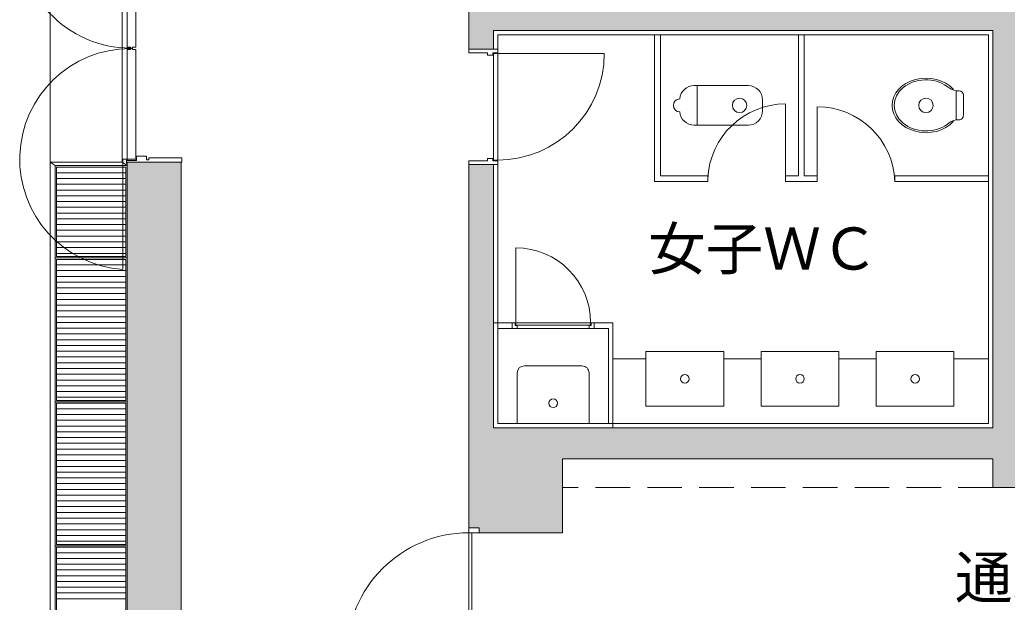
# Model space of a CAD drawing. Units: millimetres, scale not verified. Extents: x -61855 to 52913, y -114842 to -21833.
# Drawn here: x -7613 to -752, y -67238 to -63190 of the extents above; entities that cross this region are included whole.
import ezdxf
from ezdxf.enums import TextEntityAlignment as Align

# ---------------------------------------------------------------- set-up
doc = ezdxf.new("R2010")
doc.units = ezdxf.units.MM
doc.header["$LTSCALE"] = 200
doc.linetypes.add('DASHED1', pattern=[1.8, 1.2, -0.6])
for name, color, linetype, lineweight in [('0-1_躯体', 7, 'Continuous', 9), ('0-2_建具', 7, 'Continuous', 9), ('0-3_仕上', 4, 'Continuous', 5), ('0-5_設備機器', 7, 'Continuous', 9)]:
    doc.layers.add(name, color=color, linetype=linetype, lineweight=lineweight)
doc.layers.add('0-4_室名', color=7, linetype='Continuous')
doc.styles.add('・', font='')
doc.styles.get('・').set_extended_font_data('・')

msp = doc.modelspace()

# ---------------------------------------------------------------- linework, layer by layer
at = {"layer": '0-1_躯体'}
for p, q in [((-7401.8, -64263.9), (-7401.8, -35240)), ((-6901.8, -62598.5), (-6901.8, -64178.5)), ((-6866.8, -62608.5), (-6866.8, -64168.5)), ((-4491.8, -62985), (-4491.8, -63395)), ((-851.8, -63265), (-4321.8, -63265)), ((-4321.8, -63265), (-4321.8, -63395)), ((-3201.8, -63295), (-4291.8, -63295)), ((-4291.8, -63295), (-4291.8, -63395)), ((-2201.8, -63295), (-3238.2, -63295)), ((-3201.8, -63850.2), (-3201.8, -63295)), ((-3161.8, -63850.2), (-3161.8, -63295)), ((-881.8, -63295), (-2264.6, -63295)), ((-2201.8, -64170), (-2201.8, -63295)), ((-2161.8, -64170), (-2161.8, -63295)), ((-881.8, -63295), (-881.8, -65995)), ((-851.8, -63265), (-851.8, -66025)), ((-6844.3, -63381), (-6844.3, -63387)), ((-6844.3, -63396), (-6844.3, -63390)), ((-4291.8, -63395), (-4491.8, -63395)), ((-3201.8, -63586.5), (-3201.8, -64210)), ((-3161.8, -63586.5), (-3161.8, -64170)), ((-3201.8, -64061.6), (-3201.8, -64297.2)), ((-3161.8, -64061.6), (-3161.8, -64275)), ((-2201.8, -64054.8), (-2201.8, -64275)), ((-2161.8, -64054.8), (-2161.8, -64275)), ((-2201.8, -64117.4), (-2201.8, -64165.8)), ((-2201.8, -64146), (-2201.8, -64169)), ((-2161.8, -64117.4), (-2161.8, -64165.8)), ((-2161.8, -64146), (-2161.8, -64169)), ((-7401.8, -64178.5), (-6901.8, -64178.5)), ((-7401.8, -77783.5), (-7401.8, -64178.5)), ((-7401.8, -64178.5), (-7366.8, -64203.5)), ((-7366.8, -64203.5), (-6866.8, -64203.5)), ((-7366.8, -64203.5), (-7366.8, -74845)), ((-6901.8, -64178.5), (-6866.8, -64203.5)), ((-6866.8, -64168.5), (-6871.8, -64166)), ((-6871.8, -64166), (-6871.8, -64188.5)), ((-6871.8, -64188.5), (-6866.8, -64188.5)), ((-6491.8, -64178.5), (-6866.8, -64178.5)), ((-6866.8, -64178.5), (-6866.8, -74855.2)), ((-6491.8, -64178.5), (-6491.8, -74870)), ((-4291.8, -64195), (-4491.8, -64195)), ((-4491.8, -64195), (-4491.8, -70640)), ((-4321.8, -66025), (-4321.8, -64195)), ((-4291.8, -64195), (-4291.8, -65995)), ((-3161.8, -64275), (-2831.8, -64275)), ((-2831.8, -64275), (-2831.8, -64315)), ((-2291.8, -64275), (-2291.8, -64315)), ((-2291.8, -64315), (-2291.8, -64275)), ((-2201.8, -64275), (-2291.8, -64275)), ((-2071.8, -64275), (-2161.8, -64275)), ((-2071.8, -64275), (-2071.8, -64315)), ((-2071.8, -64285), (-2071.8, -64315)), ((-882.6, -64275), (-1531.8, -64275)), ((-1531.8, -64275), (-1531.8, -64315)), ((-3201.8, -64294.7), (-3201.8, -64315)), ((-3201.8, -64315), (-2831.8, -64315)), ((-2179.8, -64315), (-2181.8, -64315)), ((-882.6, -64315), (-1531.8, -64315)), ((-881.8, -65995), (-4291.8, -65995)), ((-851.8, -66025), (-4321.8, -66025)), ((-3841.8, -66755), (-3841.8, -66240)), ((-851.8, -66440), (1833.2, -66440)), ((-4491.8, -66755), (-4421.8, -66755)), ((-4433.5, -66755), (-3841.9, -66755))]:
    msp.add_line(p, q, dxfattribs=at)
for points in [[(-2071.8, -64275), (-2071.8, -64315), (-2291.8, -64315)], [(-851.8, -66440), (-851.8, -66240), (-3841.8, -66240)]]:
    msp.add_lwpolyline(points, dxfattribs=at)
at = {"layer": '0-1_躯体', "color": 9}
for points in [[(-851.8, -66440), (-651.8, -66440), (-851.8, -60115), (-651.8, -60115)], [(-4321.8, -63395), (-4321.8, -62985), (-4491.8, -63395), (-4491.8, -62985)], [(-851.8, -63265), (-851.8, -63115), (-4321.8, -63265), (-4321.8, -63115)], [(-6491.8, -74870), (-6491.8, -64178.5), (-6866.8, -74870), (-6866.8, -64178.5)], [(-4491.8, -64195), (-4491.8, -66240), (-4321.8, -64195), (-4321.8, -66240)], [(-851.8, -66240), (-851.8, -66025), (-4321.8, -66240), (-4321.8, -66025)], [(-4491.8, -66720), (-3841.8, -66720), (-4491.8, -66240), (-3841.8, -66240)], [(-3841.8, -66755), (-3841.8, -66720), (-4421.8, -66755), (-4421.8, -66720)]]:
    msp.add_solid(points, dxfattribs=at)
at = {"layer": '0-2_建具'}
for p, q in [((-6866.8, -63381), (-6866.8, -62618.5)), ((-6806.8, -62618.5), (-6806.8, -63381)), ((-6866.8, -63381), (-6844.3, -63381)), ((-6844.3, -63387), (-6829.3, -63387)), ((-6844.3, -63390), (-6829.3, -63390)), ((-6829.3, -63381), (-6806.8, -63381)), ((-6829.3, -63381), (-6829.3, -63387)), ((-6829.3, -63396), (-6829.3, -63390)), ((-4291.8, -63395), (-4491.8, -63395)), ((-4491.8, -63420), (-4491.8, -63395)), ((-4291.8, -63395), (-4291.8, -63420)), ((-6866.8, -63396), (-6844.3, -63396)), ((-6866.8, -63396), (-6866.8, -64158.5)), ((-6829.3, -63396), (-6806.8, -63396)), ((-6806.8, -64158.5), (-6806.8, -63396)), ((-4361.8, -63420), (-4491.8, -63420)), ((-4361.8, -63435), (-4361.8, -63420)), ((-4326.8, -63435), (-4361.8, -63435)), ((-4291.8, -63425), (-4321.8, -63425)), ((-4321.8, -63425), (-4321.8, -64165)), ((-4291.8, -63425), (-4291.8, -64165)), ((-6801.8, -64138.5), (-6731.8, -64138.5)), ((-6801.8, -64168.5), (-6801.8, -64138.5)), ((-6731.8, -64163.5), (-6731.8, -64138.5)), ((-6486.8, -64148.5), (-6486.8, -64178.5)), ((-6871.8, -64166), (-6866.8, -64168.5)), ((-6871.8, -64188.5), (-6871.8, -64166)), ((-6871.8, -64188.5), (-6866.8, -64188.5)), ((-6866.8, -64168.5), (-6801.8, -64168.5)), ((-6866.8, -64178.5), (-6486.8, -64178.5)), ((-6866.8, -64188.5), (-6866.8, -64178.5)), ((-6731.8, -64163.5), (-6716.8, -64163.5)), ((-4361.8, -64170), (-4491.8, -64170)), ((-4491.8, -64195), (-4491.8, -64170)), ((-4291.8, -64195), (-4491.8, -64195)), ((-4326.8, -64155), (-4361.8, -64155)), ((-4361.8, -64155), (-4361.8, -64170)), ((-4326.8, -64170), (-4326.8, -64155)), ((-4291.8, -64170), (-4326.8, -64170)), ((-4291.8, -64165), (-4321.8, -64165)), ((-4291.8, -64195), (-4291.8, -64170)), ((-2831.8, -64315), (-2831.8, -64275)), ((-2291.8, -64275), (-2291.8, -64315)), ((-2071.8, -64275), (-2071.8, -64315)), ((-1531.8, -64275), (-1531.8, -64315)), ((-1531.8, -64285), (-1531.8, -64315)), ((-4421.9, -66755), (-4491.8, -66755)), ((-4471.8, -67605), (-4471.8, -66755))]:
    msp.add_line(p, q, dxfattribs=at)
at = {"layer": '0-2_建具', "color": 4, "lineweight": 5}
for p, q in [((-4291.8, -63425), (-3551.8, -63425)), ((-2291.8, -64295), (-2291.8, -63775)), ((-2071.8, -64315), (-2071.8, -63795)), ((-6896.8, -64158.5), (-6806.8, -64158.5)), ((-6896.8, -64925.2), (-6896.8, -64158.5))]:
    msp.add_line(p, q, dxfattribs=at)
at = {"layer": '0-2_建具', "linetype": 'DASHED1'}
msp.add_line((-851.9, -66440), (-3841.5, -66440), dxfattribs=at)
at = {"layer": '0-2_建具'}
for points in [[(-4291.8, -63420), (-4326.8, -63420), (-4326.8, -63435)], [(-6716.8, -64163.5), (-6716.8, -64148.5), (-6486.8, -64148.5)], [(-4491.8, -67640), (-4491.8, -67605), (-4491.8, -66755), (-4491.8, -66720), (-4421.8, -66720), (-4421.8, -66755)]]:
    msp.add_lwpolyline(points, dxfattribs=at)
at = {"layer": '0-2_建具', "color": 4, "lineweight": 5}
for centre, radius, start, end in [((-6844.3, -62618.5), 768.5, 175.78973, 269.99107), ((-6844.3, -64158.5), 768.5, 90.00893, 266.08279), ((-4291.8, -63425), 740, 270, 0), ((-2291.8, -64315), 540, 90, 177.87405), ((-2071.8, -64335), 540, 2.12595, 90), ((-4491.8, -67605), 850, 90, 180)]:
    msp.add_arc(centre, radius, start, end, dxfattribs=at)
at = {"layer": '0-3_仕上', "color": 7, "lineweight": 9}
for p, q in [((-7366.8, -64845), (-7366.8, -64203.5)), ((-6866.8, -64203.5), (-7366.8, -64203.5)), ((-7356.8, -64213.5), (-6876.8, -64213.5)), ((-7356.8, -64835.5), (-7356.8, -64213.5)), ((-6876.8, -64835.5), (-6876.8, -64213.5)), ((-6866.8, -64845), (-6866.8, -64203.5)), ((-6876.8, -64835.5), (-7356.8, -64835.5)), ((-6866.8, -64845), (-7366.8, -64845)), ((-6876.8, -64855), (-7356.8, -64855)), ((-7356.8, -65835.5), (-7356.8, -64855)), ((-6876.8, -65835.5), (-6876.8, -64855)), ((-6876.8, -65835.5), (-7356.8, -65835.5)), ((-6876.8, -65855), (-7356.8, -65855)), ((-7356.8, -66835.5), (-7356.8, -65855)), ((-6876.8, -66835.5), (-6876.8, -65855)), ((-6876.8, -66835.5), (-7356.8, -66835.5)), ((-6876.8, -66855), (-7356.8, -66855)), ((-7356.8, -67835.5), (-7356.8, -66855)), ((-6876.8, -67835.5), (-6876.8, -66855))]:
    msp.add_line(p, q, dxfattribs=at)
at = {"layer": '0-3_仕上'}
for p, q in [((-6876.8, -64253.2), (-7356.8, -64253.2)), ((-6876.8, -64293.2), (-7356.8, -64293.2)), ((-6876.8, -64333.2), (-7356.8, -64333.2)), ((-6876.8, -64373.2), (-7356.8, -64373.2)), ((-6876.8, -64413.2), (-7356.8, -64413.2)), ((-6876.8, -64453.2), (-7356.8, -64453.2)), ((-6876.8, -64493.2), (-7356.8, -64493.2)), ((-6876.8, -64533.2), (-7356.8, -64533.2)), ((-6876.8, -64573.2), (-7356.8, -64573.2)), ((-6876.8, -64613.2), (-7356.8, -64613.2)), ((-6876.8, -64653.2), (-7356.8, -64653.2)), ((-6876.8, -64693.2), (-7356.8, -64693.2)), ((-6876.8, -64733.2), (-7356.8, -64733.2)), ((-6876.8, -64773.2), (-7356.8, -64773.2)), ((-6876.8, -64813.2), (-7356.8, -64813.2)), ((-6876.8, -64893.2), (-7356.8, -64893.2)), ((-6876.8, -64933.2), (-7356.8, -64933.2)), ((-6876.8, -64973.2), (-7356.8, -64973.2)), ((-6876.8, -65013.2), (-7356.8, -65013.2)), ((-6876.8, -65053.2), (-7356.8, -65053.2)), ((-6876.8, -65093.2), (-7356.8, -65093.2)), ((-6876.8, -65133.2), (-7356.8, -65133.2)), ((-6876.8, -65173.2), (-7356.8, -65173.2)), ((-6876.8, -65213.2), (-7356.8, -65213.2)), ((-6876.8, -65253.2), (-7356.8, -65253.2)), ((-6876.8, -65293.2), (-7356.8, -65293.2)), ((-6876.8, -65333.2), (-7356.8, -65333.2)), ((-6876.8, -65373.2), (-7356.8, -65373.2)), ((-6876.8, -65413.2), (-7356.8, -65413.2)), ((-6876.8, -65453.2), (-7356.8, -65453.2)), ((-6876.8, -65493.2), (-7356.8, -65493.2)), ((-6876.8, -65533.2), (-7356.8, -65533.2)), ((-6876.8, -65573.2), (-7356.8, -65573.2)), ((-6876.8, -65613.2), (-7356.8, -65613.2)), ((-6876.8, -65653.2), (-7356.8, -65653.2)), ((-6876.8, -65693.2), (-7356.8, -65693.2)), ((-6876.8, -65733.2), (-7356.8, -65733.2)), ((-6876.8, -65773.2), (-7356.8, -65773.2)), ((-6876.8, -65813.2), (-7356.8, -65813.2)), ((-6876.8, -65893.2), (-7356.8, -65893.2)), ((-6876.8, -65933.2), (-7356.8, -65933.2)), ((-6876.8, -65973.2), (-7356.8, -65973.2)), ((-6876.8, -66013.2), (-7356.8, -66013.2)), ((-6876.8, -66053.2), (-7356.8, -66053.2)), ((-6876.8, -66093.2), (-7356.8, -66093.2)), ((-6876.8, -66133.2), (-7356.8, -66133.2)), ((-6876.8, -66173.2), (-7356.8, -66173.2)), ((-6876.8, -66213.2), (-7356.8, -66213.2)), ((-6876.8, -66253.2), (-7356.8, -66253.2)), ((-6876.8, -66293.2), (-7356.8, -66293.2)), ((-6876.8, -66333.2), (-7356.8, -66333.2)), ((-6876.8, -66373.2), (-7356.8, -66373.2)), ((-6876.8, -66413.2), (-7356.8, -66413.2)), ((-6876.8, -66453.2), (-7356.8, -66453.2)), ((-6876.8, -66493.2), (-7356.8, -66493.2)), ((-6876.8, -66533.2), (-7356.8, -66533.2)), ((-6876.8, -66573.2), (-7356.8, -66573.2)), ((-6876.8, -66613.2), (-7356.8, -66613.2)), ((-6876.8, -66653.2), (-7356.8, -66653.2)), ((-6876.8, -66693.2), (-7356.8, -66693.2)), ((-6876.8, -66733.2), (-7356.8, -66733.2)), ((-6876.8, -66773.2), (-7356.8, -66773.2)), ((-6876.8, -66813.2), (-7356.8, -66813.2)), ((-6876.8, -66893.2), (-7356.8, -66893.2)), ((-6876.8, -66933.2), (-7356.8, -66933.2)), ((-6876.8, -66973.2), (-7356.8, -66973.2)), ((-6876.8, -67013.2), (-7356.8, -67013.2)), ((-6876.8, -67053.2), (-7356.8, -67053.2)), ((-6876.8, -67093.2), (-7356.8, -67093.2)), ((-6876.8, -67133.2), (-7356.8, -67133.2)), ((-6876.8, -67173.2), (-7356.8, -67173.2)), ((-6876.8, -67213.2), (-7356.8, -67213.2))]:
    msp.add_line(p, q, dxfattribs=at)
at = {"layer": '0-3_仕上', "color": 7, "lineweight": 9}
for points in [[(-6866.8, -65845), (-7366.8, -65845), (-7366.8, -64845)], [(-6866.8, -65845), (-6866.8, -64845), (-7366.8, -64845)], [(-6866.8, -66845), (-7366.8, -66845), (-7366.8, -65845)], [(-6866.8, -66845), (-6866.8, -65845), (-7366.8, -65845)], [(-6866.8, -67845), (-7366.8, -67845), (-7366.8, -66845)], [(-6866.8, -67845), (-6866.8, -66845), (-7366.8, -66845)]]:
    msp.add_lwpolyline(points, dxfattribs=at)
at = {"layer": '0-5_設備機器'}
for p, q in [((-2926.8, -63647.5), (-2551.8, -63647.5)), ((-2906.8, -63922.5), (-2906.8, -63647.5)), ((-1127, -63673.3), (-1127, -63678.7)), ((-1106.8, -63685), (-1106.8, -63885)), ((-1086.8, -63685), (-1106.8, -63685)), ((-1056.8, -63855), (-1056.8, -63715)), ((-2451.8, -63747.5), (-2451.8, -63822.5)), ((-2926.8, -63922.5), (-2551.8, -63922.5)), ((-1127, -63891.3), (-1127, -63896.7)), ((-1086.8, -63885), (-1106.8, -63885)), ((-4321.8, -66025), (-4321.8, -65295)), ((-4191.8, -65295), (-4321.8, -65295)), ((-3491.8, -65295), (-4222.3, -65295)), ((-4191.8, -65295), (-4191.8, -65335)), ((-4166.8, -65295), (-4166.8, -65312.1)), ((-4166.8, -65295), (-3646.8, -65295)), ((-4166.8, -65312.1), (-3646.8, -65312.1)), ((-3646.8, -65295), (-3646.8, -65312.1)), ((-3621.8, -65295), (-3621.8, -65335)), ((-3491.8, -65295), (-3491.8, -66025)), ((-4291.8, -65995), (-4291.8, -65335)), ((-4291.8, -65335), (-4191.8, -65335)), ((-4221.2, -65335), (-3521.8, -65335)), ((-3521.8, -65335), (-3521.8, -65995)), ((-2721.8, -65495), (-3261.8, -65495)), ((-3261.8, -65875), (-3261.8, -65495)), ((-2721.8, -65875), (-2721.8, -65495)), ((-1921.8, -65495), (-2461.8, -65495)), ((-2461.8, -65875), (-2461.8, -65495)), ((-1921.8, -65875), (-1921.8, -65495)), ((-1121.8, -65495), (-1661.8, -65495)), ((-1661.8, -65875), (-1661.8, -65495)), ((-1121.8, -65875), (-1121.8, -65495)), ((-3261.8, -65545), (-3491.8, -65545)), ((-2461.8, -65545), (-2721.8, -65545)), ((-1921.8, -65545), (-1661.8, -65545)), ((-881.8, -65545), (-1121.8, -65545)), ((-881.8, -65995), (-881.8, -65545)), ((-4156.8, -65645), (-4156.8, -65995)), ((-4106.8, -65595), (-3706.8, -65595)), ((-3656.8, -65645), (-3656.8, -65995)), ((-2721.8, -65875), (-3261.8, -65875)), ((-1921.8, -65875), (-2461.8, -65875)), ((-1121.8, -65875), (-1661.8, -65875)), ((-4291.8, -65995), (-3521.8, -65995)), ((-3656.8, -65995), (-4156.8, -65995)), ((-3176.8, -65995), (-3491.8, -65995)), ((-881.8, -65995), (-3253.7, -65995)), ((-4321.8, -66025), (-3491.8, -66025))]:
    msp.add_line(p, q, dxfattribs=at)
at = {"layer": '0-5_設備機器', "color": 4, "lineweight": 5}
msp.add_line((-4166.8, -65295), (-4166.8, -64775), dxfattribs=at)
at = {"layer": '0-5_設備機器'}
for points in [[(-4191.8, -65295), (-4171.8, -65295), (-4171.8, -65315), (-4156.8, -65315), (-4156.8, -65335), (-4191.8, -65335)], [(-3621.8, -65295), (-3641.8, -65295), (-3641.8, -65315), (-3656.8, -65315), (-3656.8, -65335), (-3621.8, -65335)]]:
    msp.add_lwpolyline(points, dxfattribs=at)
for centre, radius in [((-2611.8, -63785), 50), ((-1316.8, -63785), 50), ((-2991.8, -65685), 30), ((-2191.8, -65685), 30), ((-1391.8, -65685), 30), ((-3906.8, -65855), 30)]:
    msp.add_circle(centre, radius, dxfattribs=at)
for centre, radius, start, end in [((-2926.8, -63747.5), 100, 90, 175.71104), ((-2551.8, -63747.5), 100, 0.00005, 90), ((-1072.4, -63539.3), 149.7, 229.26181, 256.71165), ((-1086.8, -63715), 30, 0.0002, 89.99985), ((-3026.8, -63785), 45, 90, 269.99985), ((-2926.8, -63822.5), 100, 184.28937, 269.99985), ((-2551.8, -63822.5), 100, 269.99985, 0.00005), ((-1086.8, -63855), 30, 270, 0.0002), ((-1072.4, -64030.6), 149.7, 103.28787, 130.73772), ((-4106.8, -65645), 50, 90.00005, 180), ((-3706.8, -65645), 50, 359.99985, 90.00005)]:
    msp.add_arc(centre, radius, start, end, dxfattribs=at)
at = {"layer": '0-5_設備機器', "color": 4, "lineweight": 5}
msp.add_arc((-4166.8, -65295), 520, 0, 90, dxfattribs=at)
at = {"layer": '0-5_設備機器'}
for major_axis, start_param, end_param in [((220, 0), 0.8407, 5.44248), ((235, 0), 0.630122, 5.65306)]:
    msp.add_ellipse((-1316.8, -63785), major_axis=major_axis, ratio=0.8068, start_param=start_param, end_param=end_param, dxfattribs=at)

# ---------------------------------------------------------------- texts
at = {"layer": '0-4_室名', "style": '・'}
for s, p in [('女子ＷＣ', (-3247.2, -65014.6)), ('通路', (-1115.5, -67299.5))]:
    msp.add_text(s, height=293.3, dxfattribs=at).set_placement(p, align=Align.BOTTOM_LEFT)

doc.saveas('drawing.dxf')
